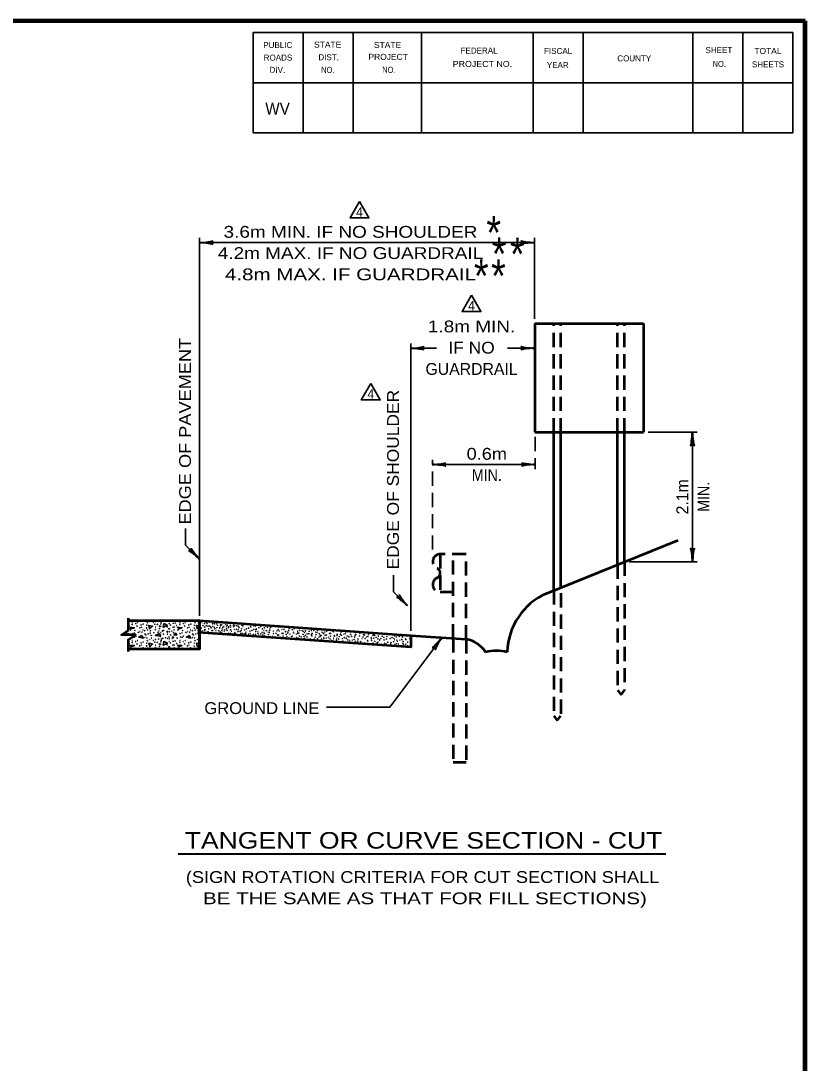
# Model space of a CAD drawing. Extents: x -33 to 823, y -8 to 536.
# Drawn here: x 616.8 to 816, y 264.8 to 529.5 of the extents above; entities that cross this region are included whole.
import ezdxf
from ezdxf.enums import TextEntityAlignment as Align

# ---------------------------------------------------------------- set-up
doc = ezdxf.new("R2010")
doc.units = 0
doc.header["$LTSCALE"] = 1.2
doc.linetypes.add('MEDIUM_DASHED', pattern=[4.5, 3, -1.5])
doc.layers.add('1', color=7, linetype='Continuous', lineweight=35)
doc.layers.add('61', color=7, linetype='Continuous', lineweight=35)

msp = doc.modelspace()

# ---------------------------------------------------------------- linework, layer by layer
at = {"layer": '1', "lineweight": 158}
msp.add_line((815.975, 3.352), (815.975, 529.452), dxfattribs=at)
at = {"layer": '1', "lineweight": 13}
msp.add_line((815.975, 3.352), (815.975, 529.452), dxfattribs=at)
at = {"layer": '1'}
for p, q in [((662.156, 378.334), (662.156, 474.334)), ((747.25, 453.784), (747.25, 474.334)), ((662.156, 473.134), (747.25, 473.134)), ((715.816, 374.582), (715.816, 447.518)), ((722.391, 446.318), (715.735, 446.318)), ((747.235, 446.318), (740.378, 446.318)), ((776.115, 424.984), (788.553, 424.984)), ((787.353, 424.984), (787.353, 392.084)), ((721.306, 416.796), (747.401, 416.796)), ((771.316, 392.084), (788.553, 392.084)), ((711.442, 384.495), (711.442, 388.725)), ((714.968, 380.968), (711.442, 384.495)), ((644.041, 373.999), (643.599, 373.534)), ((644.25, 373.534), (644.041, 373.951)), ((662.156, 375.566), (661.657, 375.031)), ((708.363, 373.903), (708.363, 373.903)), ((708.363, 373.903), (708.363, 373.903)), ((713.529, 373.404), (713.486, 373.545)), ((713.585, 373.538), (713.505, 373.452)), ((662.156, 371.006), (661.657, 370.471))]:
    msp.add_line(p, q, dxfattribs=at)
at = {"layer": '1', "lineweight": 53}
for p, q in [((747.316, 452.584), (774.916, 452.584)), ((747.316, 452.584), (747.316, 424.984)), ((774.916, 452.584), (774.916, 424.984)), ((747.316, 424.984), (774.916, 424.984)), ((752.115, 384.811), (752.115, 424.984)), ((753.916, 385.538), (753.916, 424.984)), ((768.316, 391.356), (768.316, 424.984)), ((770.115, 392.084), (770.115, 424.984)), ((750.277, 384.068), (783.688, 397.567)), ((644.156, 374.734), (644.156, 377.734)), ((715.816, 373.382), (729.916, 372.396))]:
    msp.add_line(p, q, dxfattribs=at)
at = {"layer": '1', "linetype": 'MEDIUM_DASHED', "lineweight": 53}
for p, q in [((752.115, 424.984), (752.115, 452.584)), ((753.916, 424.984), (753.916, 452.584)), ((768.316, 424.984), (768.316, 452.584)), ((770.115, 424.984), (770.115, 452.584)), ((729.916, 393.996), (723.316, 393.996)), ((723.316, 393.996), (723.316, 384.396)), ((726.615, 372.626), (726.615, 393.996)), ((729.916, 372.396), (729.916, 393.996)), ((770.115, 392.084), (770.115, 359.484)), ((768.316, 391.356), (768.316, 359.484)), ((726.615, 384.396), (723.316, 384.396)), ((752.115, 384.811), (752.115, 352.939)), ((753.916, 384.084), (753.916, 352.939)), ((729.916, 372.396), (729.916, 341.196))]:
    msp.add_line(p, q, dxfattribs=at)
at = {"layer": '1', "linetype": 'MEDIUM_DASHED'}
for p, q in [((747.401, 423.784), (747.401, 415.596)), ((721.306, 395.196), (721.306, 417.996))]:
    msp.add_line(p, q, dxfattribs=at)
at = {"layer": '1', "lineweight": 40}
msp.add_line((656.774, 317.912), (780.605, 317.912), dxfattribs=at)
at = {"layer": '1', "lineweight": 158}
msp.add_lwpolyline([(815.975, 529.452), (24.275, 529.352), (24.375, 3.352)], dxfattribs=at)
at = {"layer": '1'}
for points in [[(702.804, 483.578), (700.404, 479.421), (705.204, 479.421)], [(731.25, 459.788), (728.85, 455.631), (733.65, 455.631)], [(705.664, 437.367), (703.264, 433.21), (708.064, 433.21)], [(644.377, 375.487), (645.625, 375.343), (644.809, 375.055)], [(656.473, 375.487), (657.721, 375.343), (656.905, 375.055)], [(644.377, 370.927), (645.625, 370.783), (644.809, 370.495)], [(656.473, 370.927), (657.721, 370.783), (656.905, 370.495)]]:
    msp.add_lwpolyline(points, close=True, dxfattribs=at)
for points in [[(662.161, 392.78), (658.634, 396.307), (658.634, 400.537)], [(649.585, 374.983), (649.297, 375.943), (650.233, 375.751), (649.561, 375.031)], [(653.161, 376.423), (654.001, 375.943), (652.969, 375.439), (653.113, 376.447)], [(661.681, 374.983), (661.393, 375.943), (662.156, 375.787)], [(647.521, 373.375), (646.729, 372.943), (647.905, 372.727), (647.473, 373.399)], [(652.105, 373.831), (650.977, 373.375), (652.225, 373.231), (652.105, 373.783)], [(656.137, 373.999), (655.681, 373.519), (656.377, 373.471), (656.137, 373.951)], [(659.617, 373.375), (658.825, 372.943), (660.001, 372.727), (659.569, 373.399)], [(649.585, 370.423), (649.297, 371.383), (650.233, 371.191), (649.561, 370.471)], [(653.161, 371.863), (654.001, 371.383), (652.969, 370.879), (653.113, 371.887)], [(661.681, 370.423), (661.393, 371.383), (662.156, 371.227)], [(723.714, 372.806), (710.484, 355.125), (694.444, 355.125)]]:
    msp.add_lwpolyline(points, dxfattribs=at)
at = {"layer": '1', "lineweight": 53}
for points in [[(644.156, 377.134), (662.156, 377.134), (662.156, 369.934), (644.156, 369.934)], [(662.156, 377.134), (715.816, 373.382), (715.816, 370.374), (661.947, 374.141)], [(662.156, 377.134), (662.156, 369.934), (662.156, 377.134)], [(644.156, 369.334), (644.156, 372.334), (645.956, 373.534), (642.356, 373.534), (644.156, 374.734)]]:
    msp.add_lwpolyline(points, dxfattribs=at)
at = {"layer": '1', "linetype": 'MEDIUM_DASHED', "lineweight": 53}
for points in [[(726.615, 372.626), (726.615, 341.196), (729.916, 341.196)], [(768.316, 359.484), (769.216, 358.284), (770.115, 359.484)], [(752.115, 352.939), (753.016, 351.739), (753.916, 352.939)]]:
    msp.add_lwpolyline(points, dxfattribs=at)
at = {"layer": '1'}
for centre in [(644.275, 375.907), (645.086, 376.178), (645.15, 376.655), (645.977, 376.401), (646.454, 376.655), (647.36, 376.051), (647.853, 376.257), (648.776, 375.971), (648.935, 376.623), (649.587, 376.91), (650.509, 376.655), (650.843, 376.21), (651.002, 376.926), (651.464, 376.178), (651.782, 377.037), (652.338, 376.273), (652.418, 376.639), (652.545, 377.021), (654.501, 376.401), (654.565, 377.069), (654.772, 376.051), (655.471, 376.464), (655.973, 376.528), (656.371, 375.907), (657.182, 376.178), (657.246, 376.655), (658.073, 376.401), (658.55, 376.655), (659.456, 376.051), (659.949, 376.257), (660.872, 375.971), (661.031, 376.623), (661.683, 376.91), (662.847, 376.673), (663.06, 375.848), (663.433, 376.434), (663.89, 376.73), (663.89, 375.839), (664.081, 376.475), (664.701, 376.73), (665.449, 376.364), (665.513, 376.364), (665.989, 376.314), (666.508, 376.367), (666.734, 375.968), (667.52, 375.968), (667.586, 376.167), (667.819, 376.046), (668.851, 376.207), (669.33, 375.994), (669.997, 375.966), (670.395, 376.46), (670.824, 375.982), (671.104, 375.887), (671.647, 375.848), (672.901, 375.951), (673.315, 375.903), (673.696, 376.189), (675.986, 375.839), (643.512, 374.084), (644.593, 374.746), (645.118, 373.829), (645.659, 374.036), (645.786, 374.651), (646.04, 373.209), (646.311, 375.78), (646.629, 374.147), (647.026, 375.287), (647.106, 374.38), (647.408, 375.462), (647.583, 374.227), (647.822, 374.81), (648.251, 374.571), (648.33, 373.75), (648.521, 373.495), (648.728, 375.255), (648.951, 374.746), (649.142, 373.75), (649.619, 373.941), (649.73, 374.571), (649.889, 373.384), (649.953, 373.384), (650.557, 374.068), (650.955, 374.826), (651.034, 375.478), (651.623, 374.179), (651.877, 374.555), (651.972, 375.78), (651.988, 375.16), (652.322, 375.701), (652.386, 374.131), (652.72, 374.523), (653.022, 373.686), (653.054, 374.667), (653.945, 375.526), (653.976, 374.243), (653.992, 374.444), (654.024, 373.702), (654.342, 375.048), (654.581, 374.306), (654.613, 375.048), (654.835, 373.479), (655.169, 374.46), (655.448, 375.491), (655.608, 374.084), (655.719, 375.51), (655.719, 374.794), (656.689, 374.746), (657.214, 373.829), (657.755, 374.036), (657.882, 374.651), (658.136, 373.209), (658.407, 375.78), (658.725, 374.147), (659.122, 375.287), (659.202, 374.38), (659.504, 375.462), (659.679, 374.227), (659.918, 374.81), (660.347, 374.571), (660.426, 373.75), (660.617, 373.495), (660.824, 375.255), (661.047, 374.746), (661.238, 373.75), (661.715, 373.941), (661.826, 374.571), (661.985, 373.384), (662.049, 373.384), (662.541, 374.556), (662.688, 375.222), (662.92, 374.471), (663.413, 374.678), (663.5, 375.528), (663.646, 374.876), (664.336, 374.391), (664.352, 375.728), (664.495, 375.044), (664.698, 375.768), (664.951, 375.661), (665.147, 375.33), (665.323, 374.596), (665.576, 374.636), (665.592, 375.664), (665.976, 375.448), (666.069, 375.076), (666.069, 374.103), (666.403, 374.63), (666.562, 375.346), (666.594, 373.898), (667.023, 374.598), (667.334, 375.235), (667.341, 375.457), (667.387, 374.236), (667.532, 374.201), (667.882, 374.121), (667.898, 374.694), (667.978, 375.06), (668.105, 375.441), (668.439, 375.648), (668.478, 374.756), (668.478, 374.37), (668.971, 374.796), (669.037, 375.182), (669.075, 375.791), (669.224, 374.636), (669.503, 375.368), (669.504, 373.946), (669.616, 375.616), (669.983, 373.903), (670.061, 374.821), (670.125, 375.489), (670.331, 374.471), (670.555, 373.744), (670.84, 375.601), (671.007, 373.912), (671.031, 374.885), (671.154, 374.103), (671.279, 373.93), (671.533, 374.948), (671.931, 374.328), (672.042, 375.68), (672.059, 374.889), (672.179, 375.422), (672.492, 374.362), (672.725, 373.93), (672.742, 374.598), (672.806, 375.076), (673.051, 373.883), (673.164, 375.648), (673.633, 374.821), (673.657, 373.73), (673.87, 373.903), (673.967, 374.201), (674.11, 375.076), (674.669, 375.248), (674.682, 373.707), (675.016, 374.471), (675.064, 373.882), (675.081, 375.715), (675.254, 375.475), (675.477, 373.23), (675.509, 374.678), (675.8, 373.677), (675.953, 374.922), (676.384, 373.676), (676.432, 374.391), (676.448, 375.728), (676.506, 374.862), (676.591, 375.044), (677.018, 373.936), (677.025, 374.383), (677.105, 373.704), (677.243, 375.33), (677.688, 375.664), (677.737, 373.776), (678.083, 374.149), (678.165, 375.076), (678.269, 373.483), (678.499, 374.63), (678.535, 373.989), (678.61, 373.246), (678.658, 375.346), (678.69, 373.898), (679.119, 374.598), (679.437, 375.457), (679.628, 374.201), (679.644, 373.58), (679.978, 374.121), (679.994, 374.694), (680.074, 375.06), (680.201, 375.441), (680.535, 375.648), (680.958, 374.469), (680.985, 373.856), (681.6, 373.946), (681.712, 375.616), (681.837, 374.549), (681.998, 373.469), (682.157, 374.821), (682.221, 375.489), (682.268, 373.469), (682.427, 374.471), (682.936, 375.601), (683.103, 373.912), (683.127, 374.885), (683.375, 373.93), (683.375, 373.214), (683.629, 374.948), (684.027, 374.328), (684.18, 373.67), (684.579, 373.989), (684.686, 374.389), (684.838, 374.598), (684.902, 375.076), (685.165, 373.696), (685.729, 374.821), (685.777, 373.27), (686.063, 374.201), (686.15, 373.963), (686.206, 375.076), (686.778, 373.707), (687.108, 374.282), (687.112, 374.471), (687.16, 373.882), (687.428, 373.963), (687.573, 373.23), (687.605, 374.678), (688.245, 374.575), (688.48, 373.676), (688.528, 374.391), (688.687, 375.044), (688.903, 374.136), (689.104, 374.538), (689.104, 373.405), (689.506, 373.77), (689.927, 373.807), (690, 374.429), (690.261, 375.076), (690.585, 373.496), (690.595, 374.63), (690.706, 373.246), (690.749, 373.843), (690.786, 373.898), (691.215, 374.598), (691.724, 374.201), (691.74, 373.58), (692.074, 374.121), (692.09, 374.694), (692.541, 373.843), (692.797, 373.533), (693.071, 373.331), (693.291, 374.191), (693.675, 373.843), (693.696, 373.946), (694.004, 374.264), (694.094, 373.469), (694.253, 374.821), (694.364, 373.469), (694.523, 374.471), (695.199, 373.912), (695.471, 373.93), (695.471, 373.214), (696.123, 374.328), (696.417, 373.331), (696.934, 374.598), (697.094, 373.661), (697.112, 373.405), (697.953, 373.679), (698.159, 374.201), (698.227, 373.405), (698.874, 373.707), (699.208, 374.471), (699.256, 373.882), (699.669, 373.23), (700.576, 373.676), (700.624, 374.391), (701.719, 373.368), (701.847, 373.661), (702.802, 373.246), (702.882, 373.898), (703.836, 373.58), (704.041, 373.478), (704.17, 374.121), (705.083, 373.606), (705.792, 373.946), (706.19, 373.469), (706.46, 373.469), (706.637, 373.423), (707.295, 373.912), (707.567, 373.214), (707.643, 373.185), (711.765, 373.23), (714.898, 373.246), (644.275, 371.347), (645.086, 371.618), (645.15, 372.095), (645.245, 372.97), (645.659, 372.922), (645.977, 371.841), (646.311, 371.22), (646.454, 372.095), (647.026, 370.727), (647.36, 371.491), (647.408, 370.902), (647.853, 371.697), (648.331, 372.859), (648.728, 370.695), (648.776, 371.411), (648.792, 372.747), (648.935, 372.063), (649.587, 372.35), (650.032, 372.684), (650.509, 372.095), (650.843, 371.65), (651.002, 372.366), (651.034, 370.918), (651.464, 371.618), (651.782, 372.477), (651.972, 371.22), (651.988, 370.6), (652.259, 373.066), (652.322, 371.141), (652.338, 371.713), (652.418, 372.079), (652.545, 372.461), (652.879, 372.668), (653.515, 372.811), (653.945, 370.966), (654.056, 372.636), (654.438, 372.986), (654.501, 371.841), (654.565, 372.509), (654.772, 371.491), (655.265, 373.002), (655.28, 372.62), (655.448, 370.931), (655.471, 371.904), (655.544, 372.907), (655.719, 370.95), (655.973, 371.968), (656.371, 371.347), (656.482, 372.7), (657.182, 371.618), (657.246, 372.095), (657.341, 372.97), (657.755, 372.922), (658.073, 371.841), (658.407, 371.22), (658.55, 372.095), (659.122, 370.727), (659.456, 371.491), (659.504, 370.902), (659.949, 371.697), (660.427, 372.859), (660.824, 370.695), (660.872, 371.411), (660.888, 372.747), (661.031, 372.063), (661.683, 372.35), (676.607, 373.167), (679.533, 372.976), (680.376, 372.944), (680.71, 373.087), (681.648, 372.864), (682.825, 372.88), (684.233, 372.631), (684.345, 373.167), (685.538, 373.071), (686.381, 372.568), (686.858, 372.801), (687.335, 372.647), (688.003, 372.991), (688.703, 373.167), (688.775, 372.655), (689.371, 372.361), (689.482, 372.991), (690.309, 372.488), (691.374, 372.6), (691.629, 372.976), (692.138, 372.552), (692.472, 372.944), (692.774, 372.106), (692.806, 373.087), (693.144, 372.453), (693.728, 372.663), (693.744, 372.864), (693.776, 372.122), (694.332, 372.727), (694.587, 371.9), (694.921, 372.88), (695.36, 372.504), (695.668, 372.051), (696.161, 372.179), (696.253, 372.691), (696.441, 373.167), (696.966, 372.25), (697.039, 372.691), (697.507, 372.456), (697.634, 373.071), (698.477, 372.568), (698.574, 371.941), (698.954, 372.801), (699.431, 372.647), (699.781, 372.271), (700.099, 372.991), (700.129, 373.094), (700.178, 372.17), (700.369, 371.915), (700.799, 373.167), (700.989, 372.17), (701.467, 372.361), (701.578, 372.991), (701.737, 371.804), (701.801, 371.804), (702.359, 371.941), (702.405, 372.488), (703.109, 371.777), (703.47, 372.6), (703.725, 372.976), (704.107, 371.486), (704.234, 372.552), (704.568, 372.944), (704.87, 372.106), (704.902, 373.087), (704.973, 371.832), (705.363, 371.231), (705.824, 372.663), (705.84, 372.864), (705.872, 372.122), (706.285, 371.406), (706.428, 372.727), (706.683, 371.9), (707.017, 372.88), (707.112, 371.422), (707.128, 371.041), (707.392, 371.327), (707.456, 372.504), (707.497, 371.685), (707.899, 372.234), (708.253, 372.589), (708.33, 371.12), (708.537, 373.167), (708.984, 372.918), (709.062, 372.25), (709.189, 371.391), (709.603, 372.456), (709.603, 371.343), (709.73, 373.071), (709.984, 371.629), (710.573, 372.568), (710.739, 371.199), (710.813, 371.565), (711.05, 372.801), (711.434, 371.784), (711.527, 372.647), (711.727, 372.26), (711.836, 371.163), (712.195, 372.991), (712.274, 372.17), (712.274, 371.279), (712.465, 371.915), (712.736, 371.168), (712.895, 373.167), (713.085, 372.17), (713.531, 370.77), (713.563, 372.361), (713.674, 372.991), (713.811, 371.272), (713.833, 371.804), (713.897, 371.804), (713.976, 371.104), (714.501, 372.488), (714.579, 371.163), (714.615, 372.296), (714.946, 370.786), (715.054, 371.675), (715.566, 372.6), (715.725, 370.897), (644.593, 370.186), (645.786, 370.091), (647.822, 370.25), (648.251, 370.011), (648.951, 370.186), (649.73, 370.011), (650.955, 370.266), (651.877, 369.995), (653.054, 370.107), (654.342, 370.488), (654.613, 370.488), (655.719, 370.234), (656.689, 370.186), (657.882, 370.091), (659.918, 370.25), (660.347, 370.011), (661.047, 370.186), (661.826, 370.011), (714.453, 370.516)]:
    msp.add_circle(centre, 0.0318, dxfattribs=at)
at = {"layer": '1', "linetype": 'MEDIUM_DASHED', "lineweight": 53}
for centre, radius, start, end in [((723.258, 392.12), 1.877, 88.23531, 246.70708), ((722.016, 389.196), 1.3, 292.61986, 67.38014), ((723.258, 386.272), 1.877, 113.29292, 271.76469)]:
    msp.add_arc(centre, radius, start, end, dxfattribs=at)
at = {"layer": '1', "lineweight": 53}
for centre, radius, start, end in [((757.134, 368.714), 16.815, 114.06305, 178.48805), ((728.855, 365.533), 6.944, 31.4689, 81.21785), ((737.551, 357.255), 12.222, 76.8848, 103.1152)]:
    msp.add_arc(centre, radius, start, end, dxfattribs=at)
at = {"layer": '1'}
for centre, start, end in [((662.189, 377.128), 169.20575, 2.79429), ((665.179, 376.921), 173.4231, 358.57694), ((668.582, 376.666), 141.40857, 30.59147), ((662.014, 375.076), 263.61644, 88.38242), ((681.171, 375.791), 152.46723, 19.53281), ((692.17, 375.06), 226.56464, 305.43539), ((703.82, 374.201), 137.42978, 34.57025), ((707.567, 373.93), 113.59617, 58.40386), ((710.97, 373.707), 151.91808, 20.08195), ((662.128, 372.684), 28.05243, 331.94757), ((682.236, 372.727), 347.81812, 184.18178), ((697.888, 371.629), 353.46584, 178.53406), ((705.904, 371.056), 15.89548, 156.10442), ((715.821, 372.976), 99.82822, 260.17178), ((652.72, 369.963), 291.39102, 248.60898)]:
    msp.add_arc(centre, 0.0318, start, end, dxfattribs=at)
at = {"layer": '1', "lineweight": 40}
for centre, major_axis, ratio, start_param, end_param in [((663.501, 472.88), (-2.108, 0.211), 0.07063, 3.1407148, 5.41811), ((663.501, 472.88), (-2.108, 0.211), 0.07063, 3.1407148, 5.41811), ((663.466, 473.465), (-2.143, -0.187), 0.122415, 0.8963533, 3.1415927), ((663.466, 473.465), (-2.143, -0.187), 0.122415, 0.8963533, 3.1415927), ((745.941, 472.802), (2.143, 0.187), 0.122415, 0.8963533, 3.1415927), ((745.906, 473.388), (2.108, -0.211), 0.07063, 3.1407148, 5.41811), ((717.044, 446.649), (-2.143, -0.187), 0.122415, 0.8963533, 3.1415927), ((717.044, 446.649), (-2.143, -0.187), 0.122415, 0.8963533, 3.1415927), ((717.08, 446.064), (-2.108, 0.211), 0.07063, 3.1407148, 5.41811), ((717.08, 446.064), (-2.108, 0.211), 0.07063, 3.1407148, 5.41811), ((745.925, 445.986), (2.143, 0.187), 0.122415, 0.8963533, 3.1415927), ((745.89, 446.572), (2.108, -0.211), 0.07063, 3.1407148, 5.41811), ((787.099, 423.639), (0.211, 2.108), 0.07063, 3.1407148, 5.41811), ((787.099, 423.639), (0.211, 2.108), 0.07063, 3.1407148, 5.41811), ((787.685, 423.674), (-0.187, 2.143), 0.122415, 0.8963533, 3.1415927), ((787.685, 423.674), (-0.187, 2.143), 0.122415, 0.8963533, 3.1415927), ((722.651, 416.542), (-2.108, 0.211), 0.07063, 3.1407148, 5.41811), ((722.616, 417.127), (-2.143, -0.187), 0.122415, 0.8963533, 3.1415927), ((746.092, 416.464), (2.143, 0.187), 0.122415, 0.8963533, 3.1415927), ((746.057, 417.05), (2.108, -0.211), 0.07063, 3.1407148, 5.41811), ((661, 393.471), (1.648, -1.383), 0.122415, 0.8963533, 3.1415927), ((661.39, 393.91), (-1.341, 1.64), 0.07063, 6.2823074, 8.5597026), ((787.022, 393.393), (0.187, -2.143), 0.122415, 0.8963533, 3.1415927), ((787.607, 393.428), (-0.211, -2.108), 0.07063, 3.1407148, 5.41811), ((713.808, 381.659), (1.648, -1.383), 0.122415, 0.8963533, 3.1415927), ((714.197, 382.098), (-1.341, 1.64), 0.07063, 6.2823074, 8.5597026), ((722.705, 371.882), (-1.432, -1.561), 0.07063, 6.2823074, 8.5597026), ((722.705, 371.882), (-1.432, -1.561), 0.07063, 6.2823074, 8.5597026), ((723.195, 371.559), (1.134, 1.828), 0.122415, 0.8963533, 3.1415927), ((723.195, 371.559), (1.134, 1.828), 0.122415, 0.8963533, 3.1415927)]:
    msp.add_ellipse(centre, major_axis=major_axis, ratio=ratio, start_param=start_param, end_param=end_param, dxfattribs=at)
at = {"layer": '61'}
for p, q in [((688.475, 526.452), (688.475, 501.052)), ((701.175, 526.452), (701.175, 501.052)), ((718.575, 526.452), (718.575, 501.052)), ((746.875, 526.452), (746.875, 501.052)), ((759.575, 526.452), (759.575, 501.052)), ((787.475, 526.452), (787.475, 501.052)), ((800.175, 526.452), (800.175, 501.052)), ((812.875, 513.752), (675.775, 513.752))]:
    msp.add_line(p, q, dxfattribs=at)
for points in [[(812.875, 526.452), (675.775, 526.452), (675.775, 501.052)], [(812.875, 526.452), (812.875, 501.052), (675.775, 501.052)]]:
    msp.add_lwpolyline(points, dxfattribs=at)

# ---------------------------------------------------------------- texts
at = {"layer": '1'}
for s, height, width, p in [('WV', 3.048, 0.95, (678.875, 505.652)), ('4', 2.4, 0.95, (701.959, 479.727)), ('*', 8.4, 0.85, (735.028, 471.477)), ('*', 8.4, 0.85, (736.402, 466.108)), ('*', 8.4, 0.85, (741.026, 466.026)), ('*', 8.4, 0.85, (731.861, 460.492)), ('*', 8.4, 0.85, (736.237, 460.492)), ('4', 2.4, 0.95, (730.404, 455.937)), ('4', 2.4, 0.95, (704.819, 433.515)), ('GROUND LINE', 3, 1.05, (663.394, 353.422)), ('TANGENT OR CURVE SECTION - CUT', 4.2, 1.2, (658.412, 319.243)), ('(SIGN ROTATION CRITERIA FOR CUT SECTION SHALL', 3, 1.15, (658.709, 310.525)), ('   BE THE SAME AS THAT FOR FILL SECTIONS)', 3, 1.3, (658.709, 305.125))]:
    msp.add_text(s, height=height, dxfattribs=dict(at, width=width)).set_placement(p)
for s, width, p in [('3.6m MIN. IF NO SHOULDER', 1.2, (700.512, 474.368)), ('4.2m MAX. IF NO GUARDRAIL', 1.2, (700.512, 468.968)), ('   4.8m MAX. IF GUARDRAIL   ', 1.3, (700.512, 463.568)), ('1.8m MIN.', 1.2, (731.26, 450.348)), ('IF NO', 1.1, (731.26, 444.948)), ('0.6m', 1.15, (735.129, 418.003)), ('MIN.', 0.9, (735.129, 412.603))]:
    msp.add_text(s, height=3, dxfattribs=dict(at, width=width)).set_placement(p, align=Align.CENTER)
for s, width, p in [('EDGE OF PAVEMENT', 1.15, (660.001, 401.536)), ('EDGE OF SHOULDER', 1.1, (712.806, 390.135))]:
    msp.add_text(s, height=3, rotation=90, dxfattribs=dict(at, width=width)).set_placement(p)
msp.add_text('GUARDRAIL', height=3, dxfattribs=at).set_placement((731.26, 439.548), align=Align.CENTER)
msp.add_text('2.1m', height=3, rotation=90, dxfattribs=at).set_placement((786.267, 408.579), align=Align.CENTER)
at = {"layer": '1', "width": 0.9}
msp.add_text('MIN.', height=3, rotation=90, dxfattribs=at).set_placement((791.667, 408.579), align=Align.CENTER)
at = {"layer": '61'}
for s, height, rotation, p in [('PUBLIC', 1.525, 0.033, (678.375, 522.552)), ('FEDERAL', 1.523, 0.007, (728.475, 521.152)), ('FISCAL', 1.525, 359.942, (749.675, 521.052)), ('SHEET', 1.525, 0.059, (790.675, 521.252)), ('ROADS', 1.525, 0.124, (678.475, 519.352)), ('DIST.', 1.525, 0.056, (692.375, 519.452)), ('YEAR', 1.523, 0.105, (750.375, 517.452)), ('COUNTY', 1.523, 0.069, (768.275, 519.152)), ('SHEETS', 1.523, 359.959, (802.475, 517.652)), ('DIV.', 1.525, 359.932, (679.975, 516.252))]:
    msp.add_text(s, height=height, rotation=rotation, dxfattribs=at).set_placement(p)
for s, rotation, width, p in [('STATE', 0.059, 1.05, (691.275, 522.652)), ('STATE', 0.059, 1.05, (706.475, 522.552)), ('TOTAL', 359.926, 1.05, (803.075, 521.052)), ('PROJECT', 359.908, 1.05, (705.075, 519.552)), ('PROJECT NO.', 359.922, 1.1, (726.475, 517.752)), ('NO.', 359.852, 0.9, (792.475, 517.752)), ('NO.', 359.852, 0.9, (693.075, 516.252)), ('NO.', 0.225, 0.9, (708.575, 516.252))]:
    msp.add_text(s, height=1.525, rotation=rotation, dxfattribs=dict(at, width=width)).set_placement(p)

doc.saveas('drawing.dxf')
